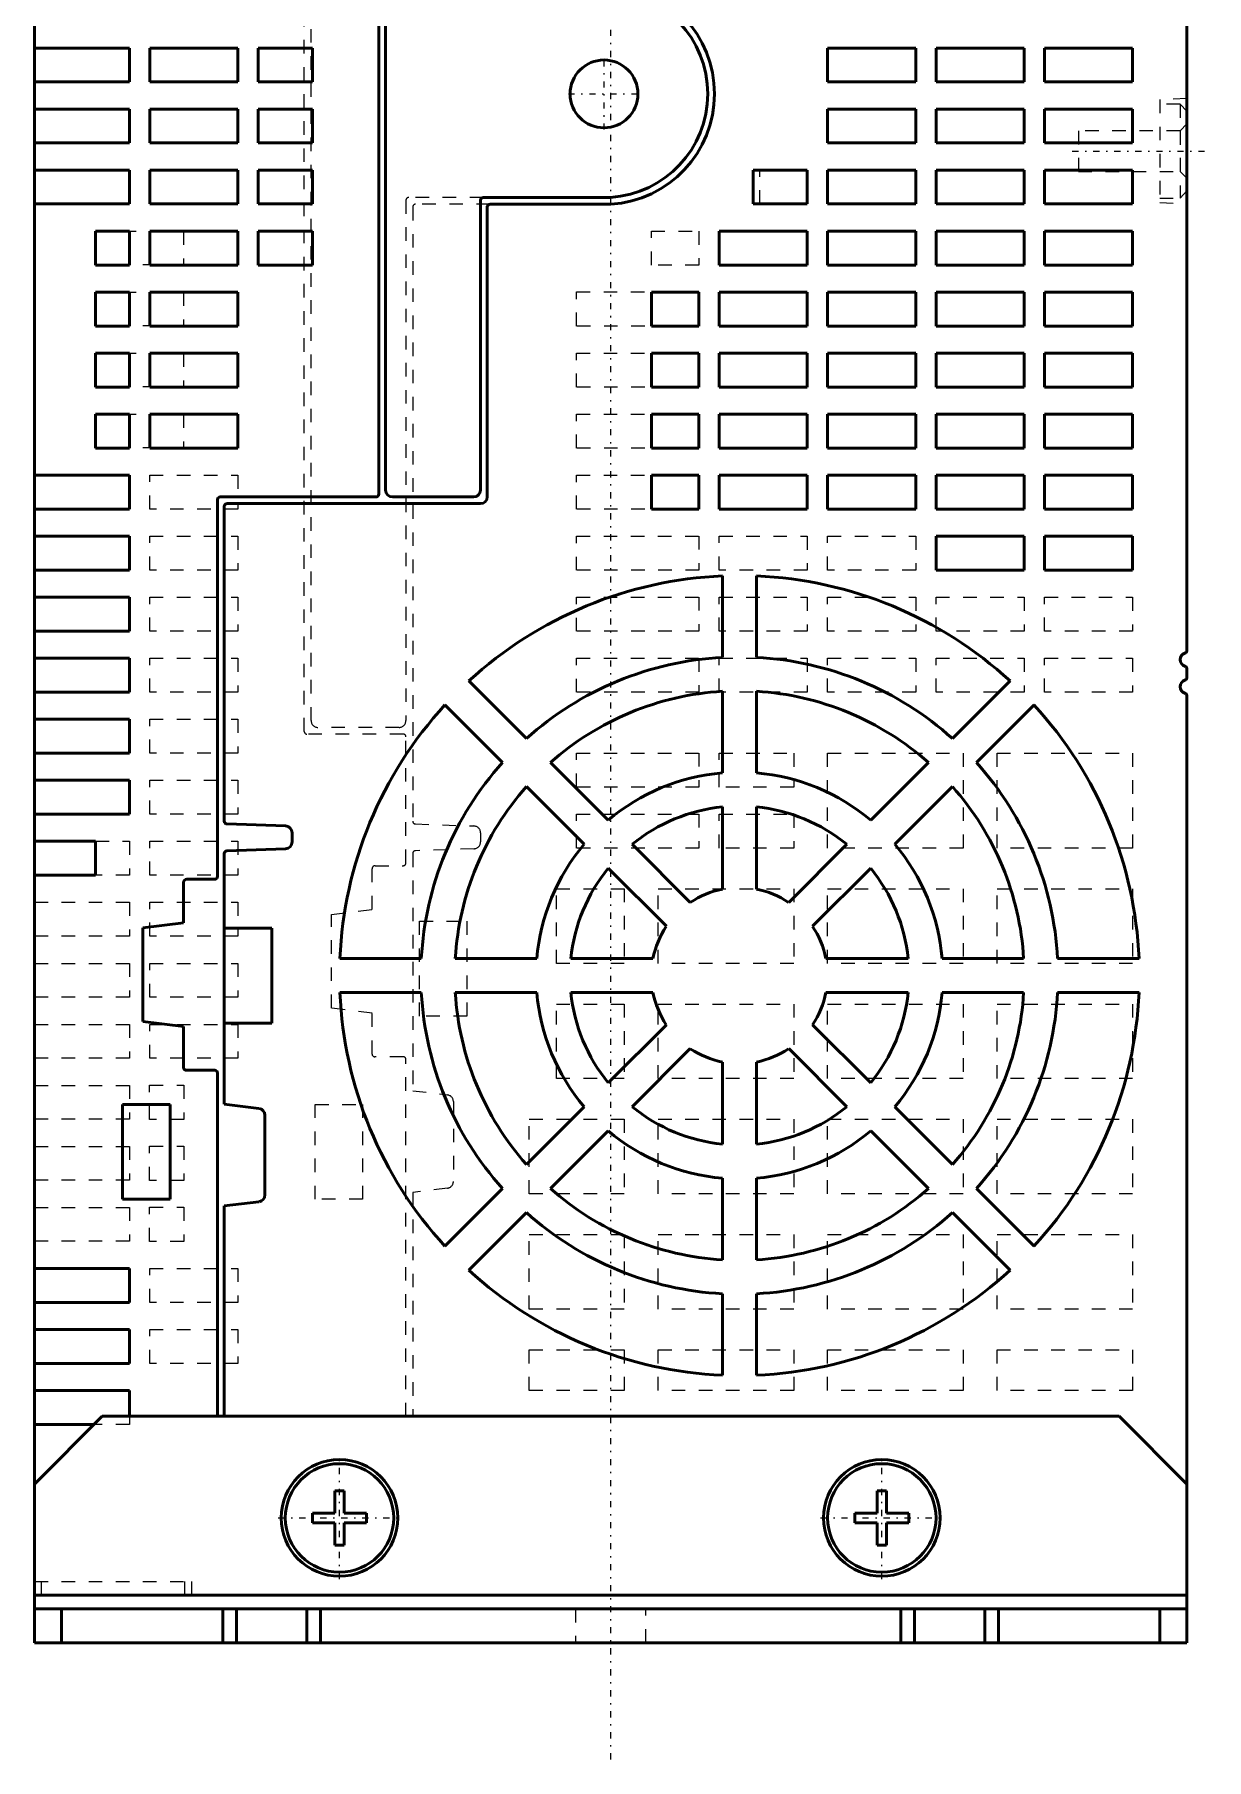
# Model space of a CAD drawing. Header units: millimetres. Extents: x 0 to 331, y -8 to 435.
# Drawn here: x 0 to 86.5, y -8.3 to 118.9 of the extents above; entities that cross this region are included whole.
import ezdxf

# ---------------------------------------------------------------- set-up
doc = ezdxf.new("R2010")
doc.units = ezdxf.units.MM
doc.linetypes.add('Center', pattern=[1.5, 0.45, -0.5, 0.05, -0.5])
doc.linetypes.add('Dashed', pattern=[2, 1, -1])
for name, color, linetype, lineweight in [('AM_4', 7, 'Continuous', 50), ('AM_6', 2, 'Continuous', 35), ('AM_7', 7, 'Center', 25), ('AM_9', 6, 'Dashed', 25)]:
    doc.layers.add(name, color=color, linetype=linetype, lineweight=lineweight)

# ---------------------------------------------------------------- blocks, each defined once
blk = doc.blocks.new('2_MEDLN83SE_5_in_MEDLN83SE_1100')
at = {"layer": 'AM_4'}
for p, q in [((0, 172.2), (0, 0.3)), ((85, 172.2), (85, 73.47)), ((25.9, 85.3), (25.9, 130.67)), ((25.4, 85), (25.4, 124.51)), ((0, 117.9), (7, 117.9)), ((7, 117.9), (7, 115.4)), ((8.5, 115.4), (8.5, 117.9)), ((8.5, 117.9), (15, 117.9)), ((15, 117.9), (15, 115.4)), ((16.5, 115.4), (16.5, 117.9)), ((16.5, 117.9), (20.5, 117.9)), ((20.5, 117.9), (20.5, 115.4)), ((58.5, 115.4), (58.5, 117.9)), ((58.5, 117.9), (65, 117.9)), ((65, 117.9), (65, 115.4)), ((66.5, 115.4), (66.5, 117.9)), ((66.5, 117.9), (73, 117.9)), ((73, 117.9), (73, 115.4)), ((74.5, 115.4), (74.5, 117.9)), ((74.5, 117.9), (81, 117.9)), ((81, 117.9), (81, 115.4)), ((7, 115.4), (0, 115.4)), ((15, 115.4), (8.5, 115.4)), ((20.5, 115.4), (16.5, 115.4)), ((65, 115.4), (58.5, 115.4)), ((73, 115.4), (66.5, 115.4)), ((81, 115.4), (74.5, 115.4)), ((0, 113.4), (7, 113.4)), ((7, 113.4), (7, 110.9)), ((8.5, 110.9), (8.5, 113.4)), ((8.5, 113.4), (15, 113.4)), ((15, 113.4), (15, 110.9)), ((16.5, 110.9), (16.5, 113.4)), ((16.5, 113.4), (20.5, 113.4)), ((20.5, 113.4), (20.5, 110.9)), ((58.5, 110.9), (58.5, 113.4)), ((58.5, 113.4), (65, 113.4)), ((65, 113.4), (65, 110.9)), ((66.5, 110.9), (66.5, 113.4)), ((66.5, 113.4), (73, 113.4)), ((73, 113.4), (73, 110.9)), ((74.5, 110.9), (74.5, 113.4)), ((74.5, 113.4), (81, 113.4)), ((81, 113.4), (81, 110.9)), ((7, 110.9), (0, 110.9)), ((15, 110.9), (8.5, 110.9)), ((20.5, 110.9), (16.5, 110.9)), ((65, 110.9), (58.5, 110.9)), ((73, 110.9), (66.5, 110.9)), ((81, 110.9), (74.5, 110.9)), ((0, 108.9), (7, 108.9)), ((7, 108.9), (7, 106.4)), ((8.5, 106.4), (8.5, 108.9)), ((8.5, 108.9), (15, 108.9)), ((15, 108.9), (15, 106.4)), ((16.5, 106.4), (16.5, 108.9)), ((16.5, 108.9), (20.5, 108.9)), ((20.5, 108.9), (20.5, 106.4)), ((53, 106.4), (53, 108.9)), ((53, 108.9), (57, 108.9)), ((57, 108.9), (57, 106.4)), ((58.5, 106.4), (58.5, 108.9)), ((58.5, 108.9), (65, 108.9)), ((65, 108.9), (65, 106.4)), ((66.5, 106.4), (66.5, 108.9)), ((66.5, 108.9), (73, 108.9)), ((73, 108.9), (73, 106.4)), ((74.5, 106.4), (74.5, 108.9)), ((74.5, 108.9), (81, 108.9)), ((81, 108.9), (81, 106.4)), ((42.48, 106.88), (33.1, 106.88)), ((7, 106.4), (0, 106.4)), ((15, 106.4), (8.5, 106.4)), ((20.5, 106.4), (16.5, 106.4)), ((32.9, 106.68), (32.9, 85.3)), ((33.4, 106.18), (33.4, 84.8)), ((42.5, 106.38), (33.6, 106.38)), ((57, 106.4), (53, 106.4)), ((65, 106.4), (58.5, 106.4)), ((73, 106.4), (66.5, 106.4)), ((81, 106.4), (74.5, 106.4)), ((4.5, 101.9), (4.5, 104.4)), ((4.5, 104.4), (7, 104.4)), ((7, 104.4), (7, 101.9)), ((8.5, 101.9), (8.5, 104.4)), ((8.5, 104.4), (15, 104.4)), ((15, 104.4), (15, 101.9)), ((16.5, 101.9), (16.5, 104.4)), ((16.5, 104.4), (20.5, 104.4)), ((20.5, 104.4), (20.5, 101.9)), ((50.5, 101.9), (50.5, 104.4)), ((50.5, 104.4), (57, 104.4)), ((57, 104.4), (57, 101.9)), ((58.5, 101.9), (58.5, 104.4)), ((58.5, 104.4), (65, 104.4)), ((65, 104.4), (65, 101.9)), ((66.5, 101.9), (66.5, 104.4)), ((66.5, 104.4), (73, 104.4)), ((73, 104.4), (73, 101.9)), ((74.5, 101.9), (74.5, 104.4)), ((74.5, 104.4), (81, 104.4)), ((81, 104.4), (81, 101.9)), ((7, 101.9), (4.5, 101.9)), ((15, 101.9), (8.5, 101.9)), ((20.5, 101.9), (16.5, 101.9)), ((57, 101.9), (50.5, 101.9)), ((65, 101.9), (58.5, 101.9)), ((73, 101.9), (66.5, 101.9)), ((81, 101.9), (74.5, 101.9)), ((4.5, 97.4), (4.5, 99.9)), ((4.5, 99.9), (7, 99.9)), ((7, 99.9), (7, 97.4)), ((8.5, 97.4), (8.5, 99.9)), ((8.5, 99.9), (15, 99.9)), ((15, 99.9), (15, 97.4)), ((45.5, 97.4), (45.5, 99.9)), ((45.5, 99.9), (49, 99.9)), ((49, 99.9), (49, 97.4)), ((50.5, 97.4), (50.5, 99.9)), ((50.5, 99.9), (57, 99.9)), ((57, 99.9), (57, 97.4)), ((58.5, 97.4), (58.5, 99.9)), ((58.5, 99.9), (65, 99.9)), ((65, 99.9), (65, 97.4)), ((66.5, 97.4), (66.5, 99.9)), ((66.5, 99.9), (73, 99.9)), ((73, 99.9), (73, 97.4)), ((74.5, 97.4), (74.5, 99.9)), ((74.5, 99.9), (81, 99.9)), ((81, 99.9), (81, 97.4)), ((7, 97.4), (4.5, 97.4)), ((15, 97.4), (8.5, 97.4)), ((49, 97.4), (45.5, 97.4)), ((57, 97.4), (50.5, 97.4)), ((65, 97.4), (58.5, 97.4)), ((73, 97.4), (66.5, 97.4)), ((81, 97.4), (74.5, 97.4)), ((4.5, 92.9), (4.5, 95.4)), ((4.5, 95.4), (7, 95.4)), ((7, 95.4), (7, 92.9)), ((8.5, 92.9), (8.5, 95.4)), ((8.5, 95.4), (15, 95.4)), ((15, 95.4), (15, 92.9)), ((45.5, 92.9), (45.5, 95.4)), ((45.5, 95.4), (49, 95.4)), ((49, 95.4), (49, 92.9)), ((50.5, 92.9), (50.5, 95.4)), ((50.5, 95.4), (57, 95.4)), ((57, 95.4), (57, 92.9)), ((58.5, 92.9), (58.5, 95.4)), ((58.5, 95.4), (65, 95.4)), ((65, 95.4), (65, 92.9)), ((66.5, 92.9), (66.5, 95.4)), ((66.5, 95.4), (73, 95.4)), ((73, 95.4), (73, 92.9)), ((74.5, 92.9), (74.5, 95.4)), ((74.5, 95.4), (81, 95.4)), ((81, 95.4), (81, 92.9)), ((7, 92.9), (4.5, 92.9)), ((15, 92.9), (8.5, 92.9)), ((49, 92.9), (45.5, 92.9)), ((57, 92.9), (50.5, 92.9)), ((65, 92.9), (58.5, 92.9)), ((73, 92.9), (66.5, 92.9)), ((81, 92.9), (74.5, 92.9)), ((4.5, 88.4), (4.5, 90.9)), ((4.5, 90.9), (7, 90.9)), ((7, 90.9), (7, 88.4)), ((8.5, 88.4), (8.5, 90.9)), ((8.5, 90.9), (15, 90.9)), ((15, 90.9), (15, 88.4)), ((45.5, 88.4), (45.5, 90.9)), ((45.5, 90.9), (49, 90.9)), ((49, 90.9), (49, 88.4)), ((50.5, 88.4), (50.5, 90.9)), ((50.5, 90.9), (57, 90.9)), ((57, 90.9), (57, 88.4)), ((58.5, 88.4), (58.5, 90.9)), ((58.5, 90.9), (65, 90.9)), ((65, 90.9), (65, 88.4)), ((66.5, 88.4), (66.5, 90.9)), ((66.5, 90.9), (73, 90.9)), ((73, 90.9), (73, 88.4)), ((74.5, 88.4), (74.5, 90.9)), ((74.5, 90.9), (81, 90.9)), ((81, 90.9), (81, 88.4)), ((7, 88.4), (4.5, 88.4)), ((15, 88.4), (8.5, 88.4)), ((49, 88.4), (45.5, 88.4)), ((57, 88.4), (50.5, 88.4)), ((65, 88.4), (58.5, 88.4)), ((73, 88.4), (66.5, 88.4)), ((81, 88.4), (74.5, 88.4)), ((0, 86.4), (7, 86.4)), ((7, 86.4), (7, 83.9)), ((45.5, 83.9), (45.5, 86.4)), ((45.5, 86.4), (49, 86.4)), ((49, 86.4), (49, 83.9)), ((50.5, 83.9), (50.5, 86.4)), ((50.5, 86.4), (57, 86.4)), ((57, 86.4), (57, 83.9)), ((58.5, 83.9), (58.5, 86.4)), ((58.5, 86.4), (65, 86.4)), ((65, 86.4), (65, 83.9)), ((66.5, 83.9), (66.5, 86.4)), ((66.5, 86.4), (73, 86.4)), ((73, 86.4), (73, 83.9)), ((74.5, 83.9), (74.5, 86.4)), ((74.5, 86.4), (81, 86.4)), ((81, 86.4), (81, 83.9)), ((13.5, 56.8), (13.5, 84.6)), ((13.7, 84.8), (25.2, 84.8)), ((14, 84.1), (14, 60.88)), ((32.9, 84.3), (14.2, 84.3)), ((32.4, 84.8), (26.4, 84.8)), ((7, 83.9), (0, 83.9)), ((49, 83.9), (45.5, 83.9)), ((57, 83.9), (50.5, 83.9)), ((65, 83.9), (58.5, 83.9)), ((73, 83.9), (66.5, 83.9)), ((81, 83.9), (74.5, 83.9)), ((0, 81.9), (7, 81.9)), ((7, 81.9), (7, 79.4)), ((66.5, 79.4), (66.5, 81.9)), ((66.5, 81.9), (73, 81.9)), ((73, 81.9), (73, 79.4)), ((74.5, 79.4), (74.5, 81.9)), ((74.5, 81.9), (81, 81.9)), ((81, 81.9), (81, 79.4)), ((7, 79.4), (0, 79.4)), ((50.75, 72.97), (50.75, 78.98)), ((53.25, 78.98), (53.25, 72.97)), ((73, 79.4), (66.5, 79.4)), ((81, 79.4), (74.5, 79.4)), ((0, 77.4), (7, 77.4)), ((7, 77.4), (7, 74.9)), ((7, 74.9), (0, 74.9)), ((0, 72.9), (7, 72.9)), ((7, 72.9), (7, 70.4)), ((85, 72.13), (85, 71.47)), ((7, 70.4), (0, 70.4)), ((32.04, 71.23), (36.29, 66.98)), ((50.75, 64.45), (50.75, 70.46)), ((53.25, 70.46), (53.25, 64.45)), ((67.71, 66.98), (71.96, 71.23)), ((85, 70.13), (85, 0.3)), ((34.52, 65.21), (30.27, 69.46)), ((73.73, 69.46), (69.48, 65.21)), ((0, 68.4), (7, 68.4)), ((7, 68.4), (7, 65.9)), ((7, 65.9), (0, 65.9)), ((38.06, 65.21), (42.31, 60.95)), ((61.69, 60.95), (65.94, 65.21)), ((0, 63.9), (7, 63.9)), ((7, 63.9), (7, 61.4)), ((40.55, 59.19), (36.29, 63.44)), ((67.71, 63.44), (63.45, 59.19)), ((7, 61.4), (0, 61.4)), ((50.75, 55.88), (50.75, 61.94)), ((53.25, 61.94), (53.25, 55.88)), ((14.19, 60.68), (18.52, 60.53)), ((19, 60.03), (19, 59.35)), ((0, 59.4), (4.5, 59.4)), ((4.5, 59.4), (4.5, 56.9)), ((18.52, 58.85), (14.19, 58.7)), ((44.09, 59.18), (48.37, 54.89)), ((55.63, 54.89), (59.91, 59.18)), ((14, 58.5), (14, 40.01)), ((46.61, 53.13), (42.32, 57.41)), ((61.68, 57.41), (57.39, 53.13)), ((4.5, 56.9), (0, 56.9)), ((11, 53.38), (11, 56.37)), ((11.23, 56.6), (13.3, 56.6)), ((8, 53.01), (11, 53.38)), ((8, 46.1), (8, 53.01)), ((14, 53), (17.5, 53)), ((17.5, 53), (17.5, 46)), ((22.52, 50.75), (28.53, 50.75)), ((31.04, 50.75), (37.05, 50.75)), ((39.56, 50.75), (45.62, 50.75)), ((58.38, 50.75), (64.44, 50.75)), ((66.95, 50.75), (72.96, 50.75)), ((75.47, 50.75), (81.48, 50.75)), ((28.53, 48.25), (22.52, 48.25)), ((37.05, 48.25), (31.04, 48.25)), ((45.62, 48.25), (39.56, 48.25)), ((64.44, 48.25), (58.38, 48.25)), ((72.96, 48.25), (66.95, 48.25)), ((81.48, 48.25), (75.47, 48.25)), ((11, 45.73), (8, 46.1)), ((17.5, 46), (14, 46)), ((42.32, 41.59), (46.61, 45.87)), ((57.39, 45.87), (61.68, 41.59)), ((11, 42.71), (11, 45.73)), ((48.37, 44.11), (44.09, 39.82)), ((59.91, 39.82), (55.63, 44.11)), ((13.3, 42.51), (11.2, 42.51)), ((13.5, 17), (13.5, 42.31)), ((50.75, 37.06), (50.75, 43.12)), ((53.25, 43.12), (53.25, 37.06)), ((6.5, 33), (6.5, 40)), ((6.5, 40), (10, 40)), ((10, 40), (10, 33)), ((14, 40.01), (16.56, 39.7)), ((36.29, 35.56), (40.55, 39.81)), ((63.45, 39.81), (67.71, 35.56)), ((17, 39.2), (17, 33.32)), ((42.31, 38.05), (38.06, 33.79)), ((65.94, 33.79), (61.69, 38.05)), ((50.75, 28.54), (50.75, 34.55)), ((53.25, 34.55), (53.25, 28.54)), ((30.27, 29.54), (34.52, 33.79)), ((69.48, 33.79), (73.73, 29.54)), ((10, 33), (6.5, 33)), ((16.56, 32.82), (14, 32.51)), ((14, 32.51), (14, 17)), ((36.29, 32.02), (32.04, 27.77)), ((71.96, 27.77), (67.71, 32.02)), ((0, 27.9), (7, 27.9)), ((7, 27.9), (7, 25.4)), ((50.75, 20.02), (50.75, 26.03)), ((53.25, 26.03), (53.25, 20.02)), ((7, 25.4), (0, 25.4)), ((0, 23.4), (7, 23.4)), ((7, 23.4), (7, 20.9)), ((7, 20.9), (0, 20.9)), ((0, 18.9), (7, 18.9)), ((7, 18.9), (7, 17)), ((5, 17), (0, 12)), ((80, 17), (5, 17)), ((85, 12), (80, 17)), ((4.4, 16.4), (0, 16.4)), ((22.15, 11.5), (22.85, 11.5)), ((22.15, 9.85), (22.15, 11.5)), ((22.85, 11.5), (22.85, 9.85)), ((62.15, 9.85), (62.15, 11.5)), ((62.15, 11.5), (62.85, 11.5)), ((62.85, 11.5), (62.85, 9.85)), ((20.5, 9.15), (20.5, 9.85)), ((20.5, 9.85), (22.15, 9.85)), ((22.15, 9.15), (20.5, 9.15)), ((22.15, 7.5), (22.15, 9.15)), ((22.85, 9.85), (24.5, 9.85)), ((24.5, 9.15), (22.85, 9.15)), ((22.85, 9.15), (22.85, 7.5)), ((24.5, 9.85), (24.5, 9.15)), ((60.5, 9.15), (60.5, 9.85)), ((60.5, 9.85), (62.15, 9.85)), ((62.15, 9.15), (60.5, 9.15)), ((62.15, 7.5), (62.15, 9.15)), ((62.85, 9.85), (64.5, 9.85)), ((64.5, 9.15), (62.85, 9.15)), ((62.85, 9.15), (62.85, 7.5)), ((64.5, 9.85), (64.5, 9.15)), ((22.85, 7.5), (22.15, 7.5)), ((62.85, 7.5), (62.15, 7.5)), ((85, 3.8), (0, 3.8)), ((0, 2.8), (85, 2.8)), ((2, 2.8), (2, 0.3)), ((13.9, 2.8), (13.9, 0.3)), ((14.9, 2.8), (14.9, 0.3)), ((20.1, 2.8), (20.1, 0.3)), ((21.1, 2.8), (21.1, 0.3)), ((63.9, 2.8), (63.9, 0.3)), ((64.9, 2.8), (64.9, 0.3)), ((70.1, 2.8), (70.1, 0.3)), ((71.1, 2.8), (71.1, 0.3)), ((83, 2.8), (83, 0.3)), ((85, 0.3), (0, 0.3))]:
    blk.add_line(p, q, dxfattribs=at)
for centre, radius in [((42.01, 114.52), 2.5), ((22.5, 9.5), 4.3), ((22.5, 9.5), 4), ((62.5, 9.5), 4.3), ((62.5, 9.5), 4)]:
    blk.add_circle(centre, radius, dxfattribs=at)
for centre, radius, start, end in [((42.01, 114.52), 7.65, 273.5886, 86.4114), ((42.01, 114.52), 8.15, 273.4767, 86.5233), ((33.1, 106.68), 0.2, 90, 180), ((33.6, 106.18), 0.2, 90, 180), ((26.4, 85.3), 0.5, 180, 270), ((32.4, 85.3), 0.5, 270, 0), ((13.7, 84.6), 0.2, 90, 180), ((14.2, 84.1), 0.2, 90, 180), ((25.2, 85), 0.2, 270, 0.0001), ((32.9, 84.8), 0.5, 270, 0), ((52, 49.5), 29.5, 92.4283, 132.5717), ((52, 49.5), 29.5, 47.4283, 87.5717), ((52, 49.5), 23.5, 93.0491, 131.9509), ((52, 49.5), 23.5, 48.0491, 86.9509), ((85, 72.8), 0.5, 106.6015, 253.3985), ((84.8, 73.47), 0.2, 286.6015, 359.765), ((85, 70.8), 0.5, 106.6015, 253.3985), ((84.8, 72.13), 0.2, 0, 73.3985), ((84.8, 71.47), 0.2, 286.6015, 0), ((52, 49.5), 21, 93.4125, 131.5875), ((52, 49.5), 21, 48.4125, 86.5875), ((84.8, 70.13), 0.2, 0, 73.3985), ((52, 49.5), 29.5, 137.4283, 177.5717), ((52, 49.5), 29.5, 2.4283, 42.5717), ((52, 49.5), 23.5, 138.0491, 176.9509), ((52, 49.5), 23.5, 3.0491, 41.9509), ((52, 49.5), 15, 94.7802, 130.2198), ((52, 49.5), 15, 49.7802, 85.2198), ((52, 49.5), 21, 138.4125, 176.5875), ((52, 49.5), 21, 3.4125, 41.5875), ((52, 49.5), 12.5, 95.7392, 129.2608), ((52, 49.5), 12.5, 50.7392, 84.2608), ((14.2, 60.88), 0.2, 180, 268), ((18.5, 60.03), 0.5, 0, 88), ((14.2, 58.5), 0.2, 92, 180), ((18.5, 59.35), 0.5, 272, 0), ((52, 49.5), 15, 139.7802, 175.2198), ((52, 49.5), 15, 4.7802, 40.2198), ((52, 49.5), 12.5, 140.7392, 174.2608), ((52, 49.5), 12.5, 5.7392, 39.2608), ((11.23, 56.37), 0.23, 90, 180), ((13.3, 56.8), 0.2, 270, 0), ((52, 49.5), 6.5, 101.0875, 123.9125), ((52, 49.5), 6.5, 56.0875, 78.9125), ((52, 49.5), 6.5, 146.0875, 168.9125), ((52, 49.5), 6.5, 11.0875, 33.9125), ((52, 49.5), 29.5, 182.4283, 222.5717), ((52, 49.5), 23.5, 183.0491, 221.9509), ((52, 49.5), 21, 183.4125, 221.5875), ((52, 49.5), 15, 184.7802, 220.2198), ((52, 49.5), 12.5, 185.7392, 219.2608), ((52, 49.5), 6.5, 191.0875, 213.9125), ((52, 49.5), 6.5, 326.0875, 348.9125), ((52, 49.5), 12.5, 320.7392, 354.2608), ((52, 49.5), 15, 319.7802, 355.2198), ((52, 49.5), 21, 318.4125, 356.5875), ((52, 49.5), 23.5, 318.0491, 356.9509), ((52, 49.5), 29.5, 317.4283, 357.5717), ((52, 49.5), 6.5, 236.0875, 258.9125), ((52, 49.5), 6.5, 281.0875, 303.9125), ((11.2, 42.71), 0.2, 180, 270), ((13.3, 42.31), 0.2, 0, 90), ((16.5, 39.2), 0.5, 0, 83), ((52, 49.5), 12.5, 230.7392, 264.2608), ((52, 49.5), 12.5, 275.7392, 309.2608), ((52, 49.5), 15, 229.7802, 265.2198), ((52, 49.5), 15, 274.7802, 310.2198), ((16.5, 33.32), 0.5, 277, 0), ((52, 49.5), 21, 228.4125, 266.5875), ((52, 49.5), 21, 273.4125, 311.5875), ((52, 49.5), 23.5, 228.0491, 266.9509), ((52, 49.5), 23.5, 273.0491, 311.9509), ((52, 49.5), 29.5, 227.4283, 267.5717), ((52, 49.5), 29.5, 272.4283, 312.5717)]:
    blk.add_arc(centre, radius, start, end, dxfattribs=at)
at = {"layer": 'AM_7'}
for p, q in [((42.5, -8.31), (42.5, 174.62)), ((42.01, 111.89), (42.01, 117.14)), ((39.38, 114.52), (44.63, 114.52)), ((76.55, 110.3), (86.45, 110.3)), ((22.5, 4.99), (22.5, 14.01)), ((62.5, 4.99), (62.5, 14.01)), ((17.98, 9.5), (27.02, 9.5)), ((57.98, 9.5), (67.02, 9.5))]:
    blk.add_line(p, q, dxfattribs=at)
at = {"layer": 'AM_9'}
for p, q in [((20.4, 68.3), (20.4, 130.14)), ((19.9, 67.5), (19.9, 124.51)), ((85, 114.17), (83, 114.1)), ((83, 114.1), (83, 106.5)), ((84.5, 113.76), (83, 113.78)), ((85, 113.24), (84.5, 113.76)), ((84.5, 113.76), (84.5, 106.84)), ((85, 112.3), (84.5, 111.8)), ((84.5, 111.8), (77, 111.8)), ((77, 111.8), (77, 108.8)), ((84.5, 111.8), (84.5, 108.8)), ((53.51, 108.89), (56.99, 108.89)), ((53.51, 106.41), (53.51, 108.89)), ((56.99, 108.89), (56.99, 106.41)), ((77, 108.8), (84.5, 108.8)), ((84.5, 108.8), (85, 108.3)), ((33.1, 106.88), (27.6, 106.88)), ((84.5, 106.84), (85, 107.36)), ((27.4, 106.68), (27.4, 68.3)), ((27.9, 106.18), (27.9, 60.88)), ((33.6, 106.38), (28.1, 106.38)), ((56.99, 106.41), (53.51, 106.41)), ((83, 106.82), (84.5, 106.84)), ((83, 106.5), (85, 106.43)), ((4.51, 101.91), (4.51, 104.39)), ((4.51, 104.39), (10.99, 104.39)), ((10.99, 104.39), (10.99, 101.91)), ((45.5, 101.9), (45.5, 104.4)), ((45.5, 104.4), (49, 104.4)), ((49, 104.4), (49, 101.9)), ((10.99, 101.91), (4.51, 101.91)), ((49, 101.9), (45.5, 101.9)), ((4.51, 97.41), (4.51, 99.89)), ((4.51, 99.89), (10.99, 99.89)), ((10.99, 99.89), (10.99, 97.41)), ((39.99, 97.39), (39.99, 99.91)), ((39.99, 99.91), (49.01, 99.91)), ((49.01, 99.91), (49.01, 97.39)), ((10.99, 97.41), (4.51, 97.41)), ((49.01, 97.39), (39.99, 97.39)), ((4.51, 92.91), (4.51, 95.39)), ((4.51, 95.39), (10.99, 95.39)), ((10.99, 95.39), (10.99, 92.91)), ((39.99, 92.89), (39.99, 95.41)), ((39.99, 95.41), (49.01, 95.41)), ((49.01, 95.41), (49.01, 92.89)), ((10.99, 92.91), (4.51, 92.91)), ((49.01, 92.89), (39.99, 92.89)), ((4.51, 88.41), (4.51, 90.89)), ((4.51, 90.89), (10.99, 90.89)), ((10.99, 90.89), (10.99, 88.41)), ((39.99, 88.39), (39.99, 90.91)), ((39.99, 90.91), (49.01, 90.91)), ((49.01, 90.91), (49.01, 88.39)), ((10.99, 88.41), (4.51, 88.41)), ((49.01, 88.39), (39.99, 88.39)), ((8.5, 83.9), (8.5, 86.4)), ((8.5, 86.4), (15, 86.4)), ((15, 86.4), (15, 83.9)), ((39.99, 83.89), (39.99, 86.41)), ((39.99, 86.41), (49.01, 86.41)), ((49.01, 86.41), (49.01, 83.89)), ((15, 83.9), (8.5, 83.9)), ((49.01, 83.89), (39.99, 83.89)), ((8.5, 79.4), (8.5, 81.9)), ((8.5, 81.9), (15, 81.9)), ((15, 81.9), (15, 79.4)), ((39.99, 81.91), (49.01, 81.91)), ((39.99, 79.39), (39.99, 81.91)), ((49.01, 81.91), (49.01, 79.39)), ((50.5, 79.4), (50.5, 81.9)), ((50.5, 81.9), (57, 81.9)), ((57, 81.9), (57, 79.4)), ((58.5, 79.4), (58.5, 81.9)), ((58.5, 81.9), (65, 81.9)), ((65, 81.9), (65, 79.4)), ((15, 79.4), (8.5, 79.4)), ((49.01, 79.39), (39.99, 79.39)), ((57, 79.4), (50.5, 79.4)), ((65, 79.4), (58.5, 79.4)), ((8.5, 74.9), (8.5, 77.4)), ((8.5, 77.4), (15, 77.4)), ((15, 77.4), (15, 74.9)), ((39.99, 74.89), (39.99, 77.41)), ((39.99, 77.41), (49.01, 77.41)), ((49.01, 77.41), (49.01, 74.89)), ((50.5, 74.9), (50.5, 77.4)), ((50.5, 77.4), (57, 77.4)), ((57, 77.4), (57, 74.9)), ((58.5, 77.4), (65, 77.4)), ((58.5, 74.9), (58.5, 77.4)), ((65, 77.4), (65, 74.9)), ((66.5, 74.9), (66.5, 77.4)), ((66.5, 77.4), (73, 77.4)), ((73, 77.4), (73, 74.9)), ((74.5, 74.9), (74.5, 77.4)), ((74.5, 77.4), (81, 77.4)), ((81, 77.4), (81, 74.9)), ((15, 74.9), (8.5, 74.9)), ((49.01, 74.89), (39.99, 74.89)), ((57, 74.9), (50.5, 74.9)), ((65, 74.9), (58.5, 74.9)), ((73, 74.9), (66.5, 74.9)), ((81, 74.9), (74.5, 74.9)), ((8.5, 72.9), (15, 72.9)), ((8.5, 70.4), (8.5, 72.9)), ((15, 72.9), (15, 70.4)), ((39.99, 72.91), (49.01, 72.91)), ((39.99, 70.39), (39.99, 72.91)), ((49.01, 72.91), (49.01, 70.39)), ((50.5, 70.4), (50.5, 72.9)), ((50.5, 72.9), (57, 72.9)), ((57, 72.9), (57, 70.4)), ((58.5, 70.4), (58.5, 72.9)), ((58.5, 72.9), (65, 72.9)), ((65, 72.9), (65, 70.4)), ((66.5, 70.4), (66.5, 72.9)), ((66.5, 72.9), (73, 72.9)), ((73, 72.9), (73, 70.4)), ((74.5, 70.4), (74.5, 72.9)), ((74.5, 72.9), (81, 72.9)), ((81, 72.9), (81, 70.4)), ((15, 70.4), (8.5, 70.4)), ((49.01, 70.39), (39.99, 70.39)), ((57, 70.4), (50.5, 70.4)), ((65, 70.4), (58.5, 70.4)), ((73, 70.4), (66.5, 70.4)), ((81, 70.4), (74.5, 70.4)), ((8.5, 65.9), (8.5, 68.4)), ((8.5, 68.4), (15, 68.4)), ((15, 68.4), (15, 65.9)), ((26.9, 67.8), (20.9, 67.8)), ((27.2, 67.3), (20.1, 67.3)), ((27.4, 57.8), (27.4, 67.1)), ((15, 65.9), (8.5, 65.9)), ((39.99, 63.4), (39.99, 65.91)), ((39.99, 65.91), (49.01, 65.91)), ((49.01, 65.91), (49.01, 63.4)), ((50.5, 63.4), (50.5, 65.9)), ((50.5, 65.9), (56, 65.9)), ((56, 65.9), (56, 63.4)), ((58.5, 58.9), (58.5, 65.9)), ((58.5, 65.9), (68.5, 65.9)), ((68.5, 65.9), (68.5, 58.9)), ((71, 58.9), (71, 65.9)), ((71, 65.9), (81, 65.9)), ((81, 65.9), (81, 58.9)), ((8.5, 63.9), (15, 63.9)), ((8.5, 61.4), (8.5, 63.9)), ((15, 63.9), (15, 61.4)), ((49.01, 63.4), (39.99, 63.4)), ((56, 63.4), (50.5, 63.4)), ((15, 61.4), (8.5, 61.4)), ((39.99, 58.9), (39.99, 61.41)), ((39.99, 61.41), (49.01, 61.41)), ((49.01, 61.41), (49.01, 58.9)), ((50.5, 58.9), (50.5, 61.4)), ((50.5, 61.4), (56, 61.4)), ((56, 61.4), (56, 58.9)), ((28.09, 60.68), (32.42, 60.53)), ((32.9, 60.03), (32.9, 59.35)), ((4.5, 59.4), (7, 59.4)), ((7, 59.4), (7, 56.9)), ((8.5, 56.9), (8.5, 59.4)), ((8.5, 59.4), (15, 59.4)), ((15, 59.4), (15, 56.9)), ((32.42, 58.85), (28.09, 58.7)), ((49.01, 58.9), (39.99, 58.9)), ((56, 58.9), (50.5, 58.9)), ((68.5, 58.9), (58.5, 58.9)), ((81, 58.9), (71, 58.9)), ((24.9, 54.38), (24.9, 57.37)), ((25.13, 57.6), (27.2, 57.6)), ((27.9, 58.5), (27.9, 41.01)), ((7, 56.9), (4.5, 56.9)), ((15, 56.9), (8.5, 56.9)), ((0, 54.9), (7, 54.9)), ((7, 54.9), (7, 52.4)), ((8.5, 54.9), (15, 54.9)), ((8.5, 52.4), (8.5, 54.9)), ((15, 54.9), (15, 52.4)), ((38.5, 50.4), (38.5, 55.9)), ((38.5, 55.9), (43.5, 55.9)), ((43.5, 55.9), (43.5, 50.4)), ((46, 50.4), (46, 55.9)), ((46, 55.9), (56, 55.9)), ((56, 55.9), (56, 50.4)), ((58.5, 50.4), (58.5, 55.9)), ((58.5, 55.9), (68.5, 55.9)), ((68.5, 55.9), (68.5, 50.4)), ((71, 50.4), (71, 55.9)), ((71, 55.9), (81, 55.9)), ((81, 55.9), (81, 50.4)), ((21.9, 54.01), (24.9, 54.38)), ((21.9, 47.1), (21.9, 54.01)), ((28.4, 46.5), (28.4, 53.5)), ((28.4, 53.5), (31.9, 53.5)), ((31.9, 53.5), (31.9, 46.5)), ((7, 52.4), (0, 52.4)), ((15, 52.4), (8.5, 52.4)), ((0, 50.4), (7, 50.4)), ((7, 50.4), (7, 47.9)), ((8.5, 47.9), (8.5, 50.4)), ((8.5, 50.4), (15, 50.4)), ((15, 50.4), (15, 47.9)), ((43.5, 50.4), (38.5, 50.4)), ((56, 50.4), (46, 50.4)), ((68.5, 50.4), (58.5, 50.4)), ((81, 50.4), (71, 50.4)), ((7, 47.9), (0, 47.9)), ((15, 47.9), (8.5, 47.9)), ((24.9, 46.73), (21.9, 47.1)), ((38.5, 41.9), (38.5, 47.4)), ((38.5, 47.4), (43.5, 47.4)), ((43.5, 47.4), (43.5, 41.9)), ((46, 47.4), (56, 47.4)), ((46, 41.9), (46, 47.4)), ((56, 47.4), (56, 41.9)), ((58.5, 47.4), (68.5, 47.4)), ((58.5, 41.9), (58.5, 47.4)), ((68.5, 47.4), (68.5, 41.9)), ((71, 47.4), (81, 47.4)), ((71, 41.9), (71, 47.4)), ((81, 47.4), (81, 41.9)), ((0, 45.9), (7, 45.9)), ((7, 45.9), (7, 43.4)), ((8.5, 43.4), (8.5, 45.9)), ((8.5, 45.9), (15, 45.9)), ((15, 45.9), (15, 43.4)), ((24.9, 43.71), (24.9, 46.73)), ((31.9, 46.5), (28.4, 46.5)), ((7, 43.4), (0, 43.4)), ((15, 43.4), (8.5, 43.4)), ((27.2, 43.51), (25.1, 43.51)), ((27.4, 17), (27.4, 43.31)), ((0, 41.4), (7, 41.4)), ((7, 41.4), (7, 38.9)), ((8.49, 38.89), (8.49, 41.41)), ((8.49, 41.41), (11.01, 41.41)), ((11.01, 41.41), (11.01, 38.89)), ((27.9, 41.01), (30.46, 40.7)), ((43.5, 41.9), (38.5, 41.9)), ((56, 41.9), (46, 41.9)), ((68.5, 41.9), (58.5, 41.9)), ((81, 41.9), (71, 41.9)), ((20.7, 40), (24.2, 40)), ((20.7, 33), (20.7, 40)), ((24.2, 40), (24.2, 33)), ((30.9, 40.2), (30.9, 34.32)), ((7, 38.9), (0, 38.9)), ((11.01, 38.89), (8.49, 38.89)), ((36.5, 33.4), (36.5, 38.9)), ((36.5, 38.9), (43.5, 38.9)), ((43.5, 38.9), (43.5, 33.4)), ((46, 33.4), (46, 38.9)), ((46, 38.9), (56, 38.9)), ((56, 38.9), (56, 33.4)), ((58.5, 33.4), (58.5, 38.9)), ((58.5, 38.9), (68.5, 38.9)), ((68.5, 38.9), (68.5, 33.4)), ((71, 33.4), (71, 38.9)), ((71, 38.9), (81, 38.9)), ((81, 38.9), (81, 33.4)), ((0, 36.9), (7, 36.9)), ((7, 36.9), (7, 34.4)), ((8.49, 34.39), (8.49, 36.91)), ((8.49, 36.91), (11.01, 36.91)), ((11.01, 36.91), (11.01, 34.39)), ((7, 34.4), (0, 34.4)), ((11.01, 34.39), (8.49, 34.39)), ((30.46, 33.82), (27.9, 33.51)), ((27.9, 33.51), (27.9, 17)), ((43.5, 33.4), (36.5, 33.4)), ((56, 33.4), (46, 33.4)), ((68.5, 33.4), (58.5, 33.4)), ((81, 33.4), (71, 33.4)), ((0, 32.4), (7, 32.4)), ((7, 32.4), (7, 29.9)), ((8.49, 29.89), (8.49, 32.41)), ((8.49, 32.41), (11.01, 32.41)), ((11.01, 32.41), (11.01, 29.89)), ((24.2, 33), (20.7, 33)), ((7, 29.9), (0, 29.9)), ((11.01, 29.89), (8.49, 29.89)), ((36.5, 24.9), (36.5, 30.4)), ((36.5, 30.4), (43.5, 30.4)), ((43.5, 30.4), (43.5, 24.9)), ((46, 24.9), (46, 30.4)), ((46, 30.4), (56, 30.4)), ((56, 30.4), (56, 24.9)), ((58.5, 24.9), (58.5, 30.4)), ((58.5, 30.4), (68.5, 30.4)), ((68.5, 30.4), (68.5, 24.9)), ((71, 24.9), (71, 30.4)), ((71, 30.4), (81, 30.4)), ((81, 30.4), (81, 24.9)), ((8.5, 25.4), (8.5, 27.9)), ((8.5, 27.9), (15, 27.9)), ((15, 27.9), (15, 25.4)), ((15, 25.4), (8.5, 25.4)), ((43.5, 24.9), (36.5, 24.9)), ((56, 24.9), (46, 24.9)), ((68.5, 24.9), (58.5, 24.9)), ((81, 24.9), (71, 24.9)), ((8.5, 23.4), (15, 23.4)), ((8.5, 20.9), (8.5, 23.4)), ((15, 23.4), (15, 20.9)), ((36.5, 21.9), (43.5, 21.9)), ((36.5, 18.9), (36.5, 21.9)), ((43.5, 21.9), (43.5, 18.9)), ((46, 18.9), (46, 21.9)), ((46, 21.9), (56, 21.9)), ((56, 21.9), (56, 18.9)), ((58.5, 18.9), (58.5, 21.9)), ((58.5, 21.9), (68.5, 21.9)), ((68.5, 21.9), (68.5, 18.9)), ((71, 18.9), (71, 21.9)), ((71, 21.9), (81, 21.9)), ((81, 21.9), (81, 18.9)), ((15, 20.9), (8.5, 20.9)), ((43.5, 18.9), (36.5, 18.9)), ((56, 18.9), (46, 18.9)), ((68.5, 18.9), (58.5, 18.9)), ((81, 18.9), (71, 18.9)), ((7, 17), (7, 16.4)), ((7, 16.4), (4.4, 16.4)), ((0, 4.8), (11.57, 4.8)), ((0.5, 4.8), (0.5, 3.8)), ((11.07, 4.8), (11.07, 3.8)), ((11.57, 4.8), (11.57, 3.8)), ((39.9, 2.8), (39.9, 0.3)), ((45.1, 0.3), (45.1, 2.8))]:
    blk.add_line(p, q, dxfattribs=at)
for centre, radius, start, end in [((27.6, 106.68), 0.2, 90, 180), ((28.1, 106.18), 0.2, 90, 180), ((20.1, 67.5), 0.2, 180, 270), ((20.9, 68.3), 0.5, 180, 270), ((26.9, 68.3), 0.5, 270, 0), ((27.2, 67.1), 0.2, 0, 90), ((28.1, 60.88), 0.2, 180, 268), ((32.4, 60.03), 0.5, 0, 88), ((28.1, 58.5), 0.2, 92, 180), ((32.4, 59.35), 0.5, 272, 0), ((25.13, 57.37), 0.23, 90, 180), ((27.2, 57.8), 0.2, 270, 0), ((25.1, 43.71), 0.2, 180, 270), ((27.2, 43.31), 0.2, 0, 90), ((30.4, 40.2), 0.5, 0, 83), ((30.4, 34.32), 0.5, 277, 0)]:
    blk.add_arc(centre, radius, start, end, dxfattribs=at)
at = {"layer": 'AM_6', "flags": 8}
for tag, p in [('NN', (91.45, 215.4)), ('NT', (91.45, 214.9)), ('NB', (91.45, 214.4)), ('NBSYN', (91.45, 213.9)), ('LINA', (91.45, 213.4)), ('CNSORDERNO', (91.45, 212.9)), ('F', (91.45, 212.4)), ('MC', (91.45, 211.9)), ('PSV', (91.45, 211.4)), ('ES', (91.45, 210.9)), ('COMPANY', (91.45, 210.4))]:
    blk.add_attdef(tag, p, '', height=0.5, dxfattribs=at)
blk = doc.blocks.new('1_MEDLN83SE_1100')
blk.add_blockref('2_MEDLN83SE_5_in_MEDLN83SE_1100', (0, 0))
at = {"layer": 'AM_6', "flags": 8}
for tag, p in [('NN', (336.145, 434.83)), ('NT', (336.145, 434.33)), ('NB', (336.145, 433.83)), ('NBSYN', (336.145, 433.33)), ('CNSORDERNO', (336.145, 432.33)), ('LINA', (336.145, 432.83)), ('F', (336.145, 431.83)), ('MC', (336.145, 431.33)), ('PSV', (336.145, 430.83)), ('COMPANY', (336.145, 429.83)), ('ES', (336.145, 430.33))]:
    blk.add_attdef(tag, p, '', height=0.5, dxfattribs=at)

msp = doc.modelspace()

# ---------------------------------------------------------------- block references
msp.add_blockref('1_MEDLN83SE_1100', (0, 0))

doc.saveas('drawing.dxf')
